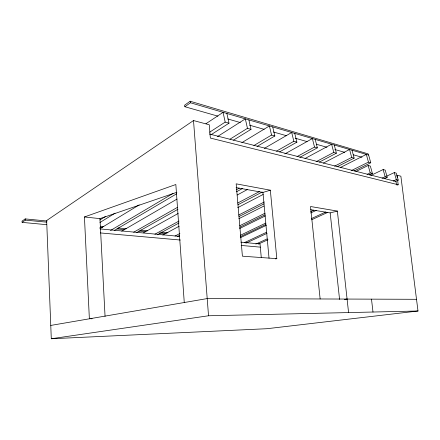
<?xml version="1.0" encoding="UTF-8"?>
<svg xmlns="http://www.w3.org/2000/svg" width="440" height="440" viewBox="0 0 440 440"><rect width="100%" height="100%" fill="white"/><g stroke="black" fill="none" stroke-linecap="round" stroke-linejoin="round"><path stroke-width="0.66" d="M368.462 155.029L368.148 153.879L190.157 101.244L184.586 105.21L184.888 106.728L217.921 116.155M47.063 221.034L25.201 218.9L22 221.177L22.143 222.387L46.728 224.675M184.888 106.728L190.465 102.767L368.643 155.084L370.761 162.767L354.151 170.94M22.143 222.387L25.35 220.115L46.53 222.151M397.623 180.285L398.184 184.762L210.347 138.061L209.275 124.784L193.507 120.549L46.657 220.539L51.288 338.756L267.069 328.702L418 311.003L400.868 176.215L396.974 175.17L397.298 177.727M205.926 123.745L223.075 112.343L225.181 122.106L229.004 123.172L226.892 113.465M209.655 132.187L225.181 122.106M211.101 134.706L229.004 123.172M217.498 136.565L245.328 118.877L247.456 128.326L251.02 129.322L248.886 119.922M99.93 219.956L105.76 216.332M229.961 139.194L247.456 128.326M99.935 222.503L115.099 213.153M233.519 140.118L251.02 129.322M99.875 228.734L139.178 204.908M241.841 142.665L269.412 125.95L271.557 135.058L274.846 135.977L272.701 126.913M110.49 230.505L173.03 193.446M253.858 145.547L271.557 135.058M114.411 230.45L176.572 193.847M257.087 146.438L274.846 135.977M121.71 231.187L176.985 199.095M264.358 148.368L291.698 132.489L293.849 141.284L296.895 142.137L294.745 133.386M133.678 232.227L177.304 207.455M276.518 151.124L293.849 141.284M136.774 232.529L177.997 209.253M279.571 151.916L296.895 142.137M143.451 232.837L178.195 213.444M284.818 153.94L312.373 138.562L314.523 147.059L317.356 147.851L315.205 139.392M154.935 234.201L179.025 221.045M236.236 189.811L239.245 188.166M297.061 156.596L314.523 147.059M157.289 234.784L179.036 222.976M236.418 191.813L242.457 188.529M299.838 157.366L317.356 147.851M162.828 235.037L179.163 226.248M237.237 194.997L247.522 189.464M304.997 158.538L331.611 144.21L333.757 152.433L336.397 153.17L334.252 144.986M175.043 236.032L179.911 233.47M237.677 203.044L259.572 191.51M316.124 161.722L333.757 152.433M177.194 236.615L179.625 235.345M237.958 204.765L262.262 192.027M319.38 162.085L336.397 153.17M237.672 207.697L263.214 194.409M323.411 163.086L349.558 149.479L351.692 157.443L354.156 158.131L352.022 150.205M238.634 215.05L264.303 201.971M334.582 166.161L351.692 157.443M238.959 216.568L264.077 203.825M336.996 166.832L354.156 158.131M238.865 218.702L263.989 206.024M340.593 167.387L366.333 154.407L368.456 162.124L370.761 162.767M239.751 225.726L265.001 213.246M351.214 170.643L368.456 162.124M239.734 227.244L264.957 214.836M239.553 228.564L265.397 215.886M355.861 171.523L368.17 165.489L370.365 166.084L372.394 173.454L369.292 174.939M240.372 235.29L265.716 223.108M367.109 174.372L370.2 172.887L372.394 173.454M240.323 236.687L265.744 224.516M240.378 237.71L266.332 225.319M370.777 175.466L383.136 169.565L385.204 170.126L387.216 177.287L384.104 178.739M244.239 242.704L266.585 232.243M310.662 211.618L313.764 210.166M382.052 178.206L385.154 176.754L387.216 177.287M386.82 176.088L394.279 172.601L396.253 173.135L398.25 180.142L395.137 181.566M245.894 243.188L267.064 233.316M310.64 212.993L316.245 210.381M255.838 244.079L267.075 238.926M311.394 218.587L325.749 211.998M393.162 181.066L396.286 179.63L398.25 180.142M258.61 243.997L267.96 239.723M311.597 219.769L327.805 212.355M89.37 318.802L84.436 216.964L175.84 184.509L184.267 302.517M84.436 216.964L99.951 218.631L176.864 192.286M236.088 187.6L262.939 192.434L270.341 190.196L276.815 258.66L275.55 258.923M396.963 185.086L398.184 184.762M310.624 209.682L330.171 212.894L337.365 211.079L348.579 312.582M50.765 325.43L207.202 298.579L416.51 299.299M51.288 338.756L208.527 315.766L418 311.003M344.382 299.442L347.083 299.057M90.745 318.775L92.114 318.742M276.815 258.66L242.407 256.19L236.17 183.838L270.341 190.196M100.375 232.936L180.351 240.037M241.186 245.443L260.326 247.143M100.172 228.927L179.421 236.379M240.906 242.16L260.035 243.958L261.25 257.323M100.347 226.232L103.763 226.567M118.113 227.964L126.308 228.767M140.651 230.164L147.482 230.83M161.15 232.166L167.981 232.832M99.825 227.277L102.559 227.541M116.908 228.916L124.427 229.642M138.776 231.022L145.607 231.677M159.274 232.991L166.106 233.646M337.365 211.079L310.525 206.514L320.139 298.964M209.407 134.024L396.028 181.506L396.418 184.591M227.832 118.982L240.383 122.562M249.634 125.202L264.171 129.349M273.422 131.989L286.632 135.762M295.224 138.215L307.115 141.609M316.366 144.249L326.937 147.263M334.862 149.523L344.773 152.356M353.364 154.803L361.95 157.256M394.279 172.601L396.286 179.63M383.136 169.565L385.154 176.754M368.17 165.489L370.2 172.887M190.157 101.244L190.465 102.767M25.201 218.9L25.35 220.115M371.492 299.139L372.993 312.026M330.171 212.894L339.57 299.431M262.939 192.434L269.033 258.209M193.507 120.549L208.527 315.766M99.951 218.631L105.056 316.388"/></g></svg>
